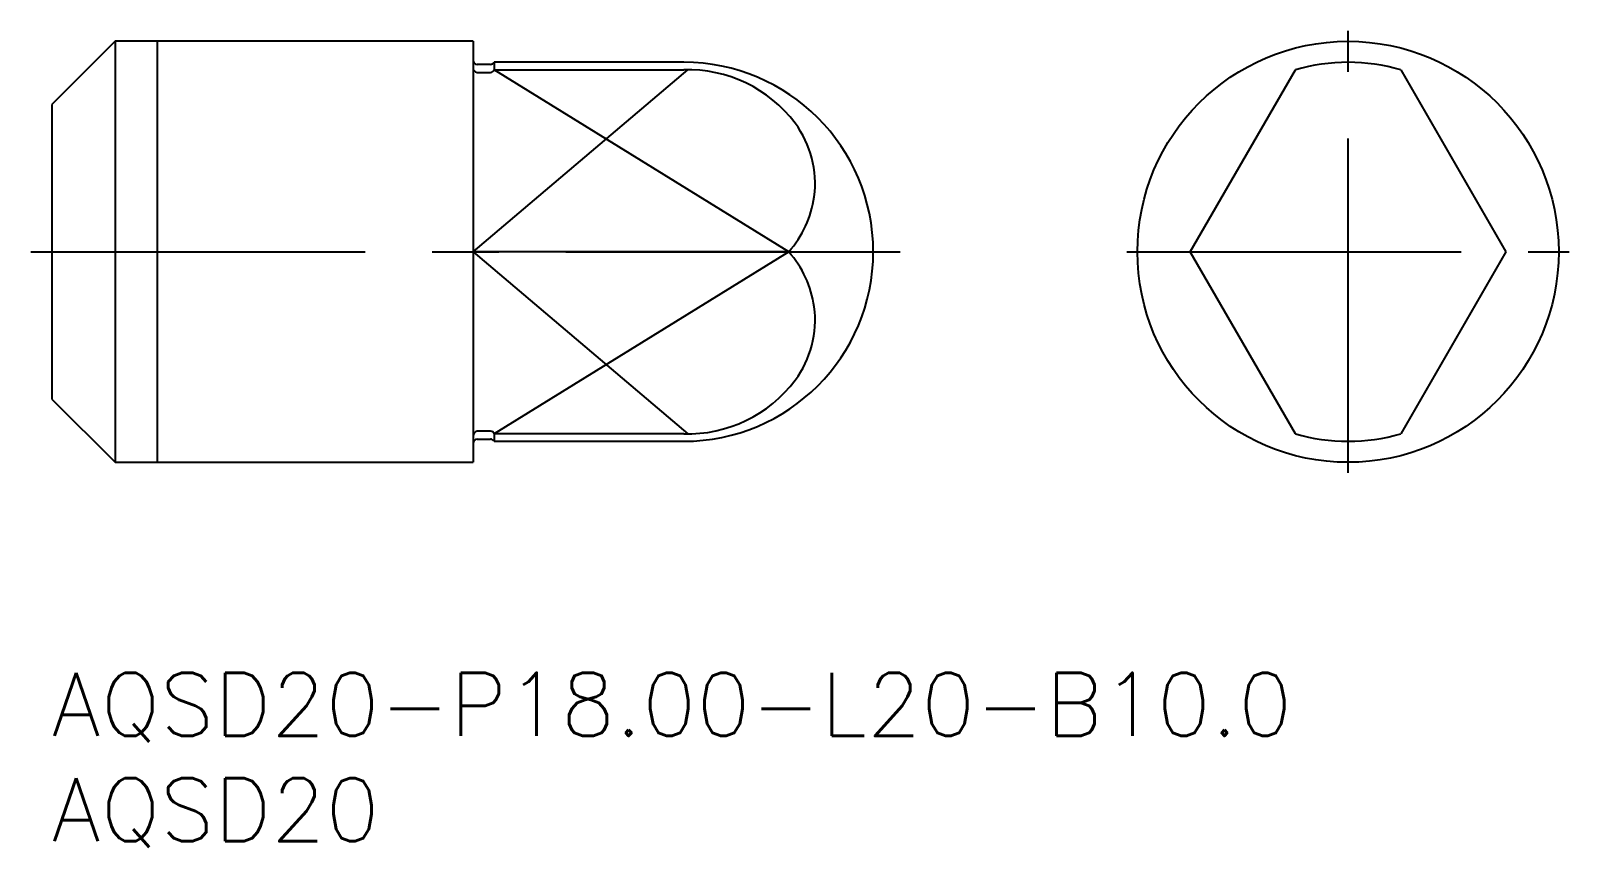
# Model space of a CAD drawing. Extents: x -1 to 72, y -8.3 to 30.5.
import ezdxf

# ---------------------------------------------------------------- set-up
doc = ezdxf.new("R2010")
doc.units = 0
doc.header["$LTSCALE"] = 0.5
doc.linetypes.add('CENTER', pattern=[50.8, 31.75, -6.35, 6.35, -6.35])
for name, color, linetype in [('MSM_CENTER', 1, 'CENTER'), ('MSM_CONTINUOUS', 7, 'CONTINUOUS'), ('MSM_NARROW', 5, 'CONTINUOUS'), ('MSM_PART_NUMBER', 7, 'CONTINUOUS')]:
    doc.layers.add(name, color=color, linetype=linetype)
doc.styles.get("Standard").update_dxf_attribs({"font": 'txt.shx', "height": 1, "bigfont": 'bigfont.shx'})

# ---------------------------------------------------------------- blocks, each defined once
blk = doc.blocks.new('*U15')
at = {"layer": 'MSM_PART_NUMBER'}
blk.add_text('AQSD20-P18.00-L20-B10.0', height=3, dxfattribs=at).set_placement((0, -3))
blk = doc.blocks.new('*U16')
at = {"layer": 'MSM_PART_NUMBER'}
blk.add_text('AQSD20', height=3, dxfattribs=at).set_placement((0, -8))

msp = doc.modelspace()

# ---------------------------------------------------------------- linework, layer by layer
at = {"layer": 'MSM_CENTER'}
for p, q in [((61.541, 9.5), (61.541, 30.5)), ((-1, 20), (40.45, 20)), ((51.041, 20), (72.041, 20))]:
    msp.add_line(p, q, dxfattribs=at)
at = {"layer": 'MSM_CONTINUOUS'}
for p, q in [((3, 30), (0, 27)), ((20, 30), (3, 30)), ((3, 30), (3, 10)), ((20, 30), (20, 10)), ((20.827, 28.9), (20.2, 28.9)), ((20.2, 28.52), (20.827, 28.52)), ((30, 29), (21, 29)), ((21, 29), (21, 28.646)), ((21, 28.646), (30, 28.646)), ((54.049, 20), (59.041, 28.646)), ((64.041, 28.646), (69.032, 20)), ((0, 27), (0, 13)), ((34.987, 20), (20, 20)), ((59.041, 11.354), (54.049, 20)), ((69.032, 20), (64.041, 11.354)), ((0, 13), (3, 10)), ((20.827, 11.48), (20.2, 11.48)), ((20.2, 11.1), (20.827, 11.1)), ((21, 11.354), (21, 11)), ((30, 11.354), (21, 11.354)), ((21, 11), (30, 11)), ((3, 10), (20, 10))]:
    msp.add_line(p, q, dxfattribs=at)
msp.add_circle((61.541, 20), 10, dxfattribs=at)
for centre, radius, start, end in [((20.236, 28.754), 0.237, 176.1752, 261.15552), ((20.2, 29.1), 0.2, 180, 270), ((20.827, 29.1), 0.2, 270, 330), ((20.816, 28.716), 0.197, 273.0056, 338.94495), ((30, 20), 9, 270, 90), ((30.19, 22.263), 6.386, 36.98098, 91.70552), ((61.541, 20), 9, 73.87238, 106.12762), ((31.411, 23.237), 4.825, 352.60661, 36.45363), ((31.228, 23.322), 5.017, 318.5313, 351.91431), ((31.228, 16.678), 5.017, 8.08569, 41.4687), ((31.411, 16.763), 4.825, 323.54637, 7.39339), ((30.19, 17.737), 6.386, 268.29448, 323.01902), ((20.246, 11.238), 0.246, 100.73017, 181.93911), ((20.2, 10.9), 0.2, 90, 180), ((20.816, 11.282), 0.198, 21.29465, 86.75479), ((20.827, 10.9), 0.2, 30, 90), ((61.541, 20), 9, 253.87238, 286.12762)]:
    msp.add_arc(centre, radius, start, end, dxfattribs=at)
at = {"layer": 'MSM_NARROW'}
for p, q in [((5, 30), (5, 10)), ((20, 20), (30.19, 28.649)), ((34.987, 20), (21, 28.646)), ((20, 20), (30.19, 11.351)), ((34.987, 20), (21, 11.354))]:
    msp.add_line(p, q, dxfattribs=at)

# ---------------------------------------------------------------- block references
at = {"layer": 'MSM_CONTINUOUS'}
for name in ['*U15', '*U16']:
    msp.add_blockref(name, (0, 0), dxfattribs=at)

doc.saveas('drawing.dxf')
